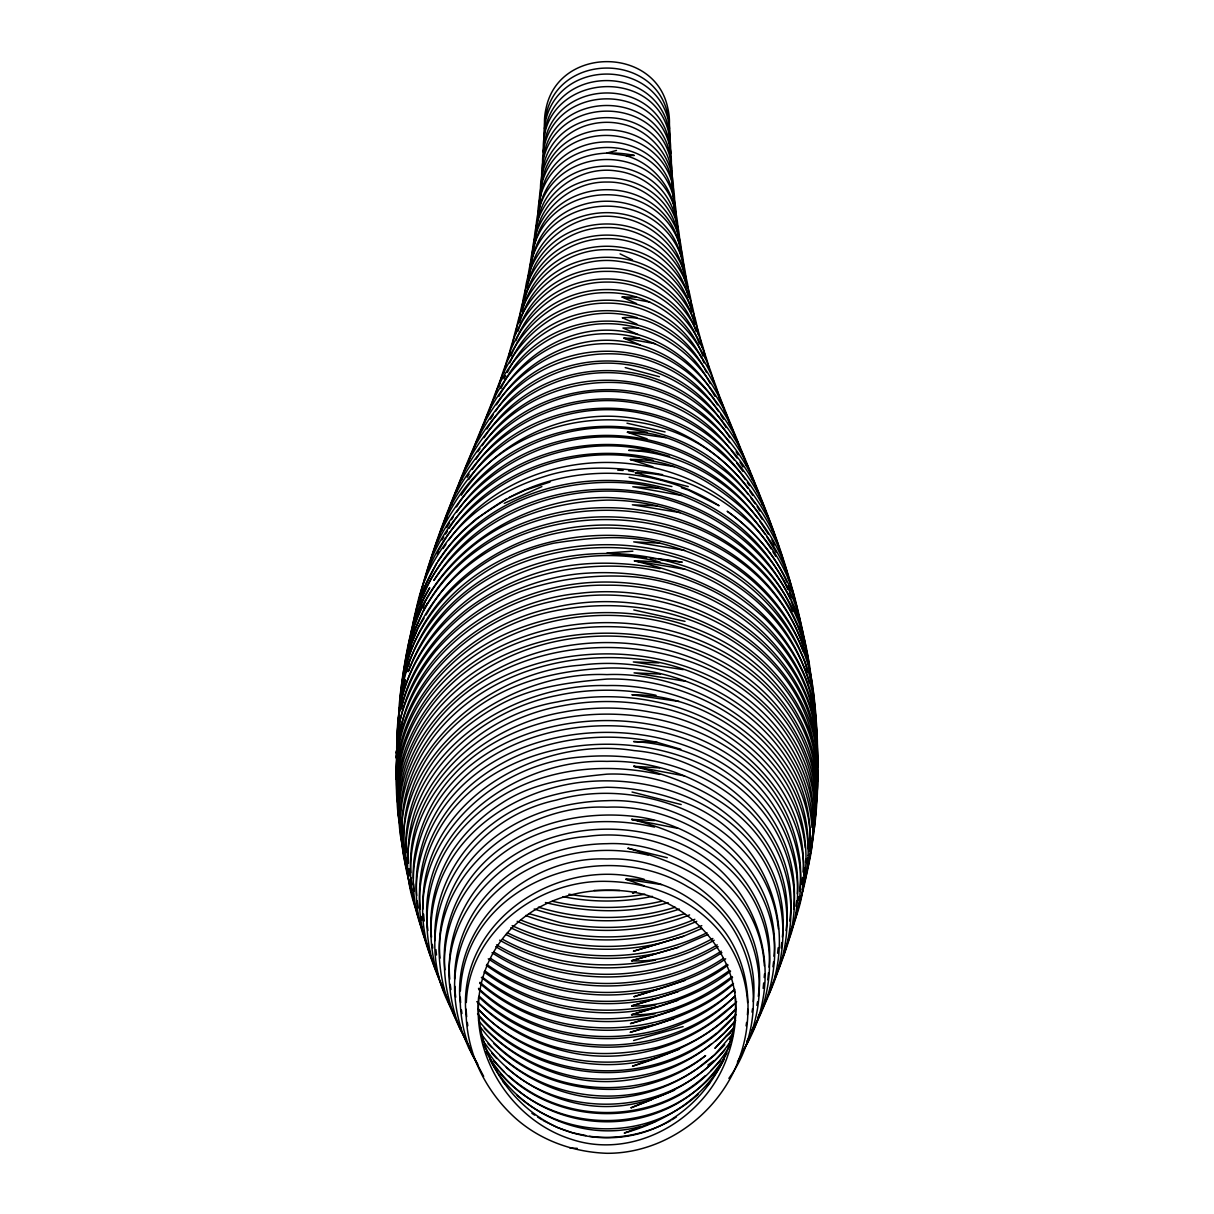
<?xml version="1.0" encoding="UTF-8"?>
<svg xmlns="http://www.w3.org/2000/svg" width="1214" height="1214" viewBox="0 0 1214 1214"><rect width="100%" height="100%" fill="white"/><g stroke="black" fill="none" stroke-linecap="round" stroke-linejoin="round"><path stroke-width="1.5" d="M673.3 198.443C675.894 108.258 540.473 106.316 540.609 196.562M673.3 191.933C675.242 160.916 652.768 130.717 622.312 124.086A47.483 33.066 0 0 0 591.446 124.116C559.836 131.036 537.058 163.42 540.913 195.454M396.872 784.365L397.691 791.118C384.701 697.913 467.436 618.26 553.751 601.067C662.434 574.268 806.491 638.534 816.036 760.419M396.705 748.674C396.614 712.982 413.382 678.929 435.31 651.569C458.012 625.013 487.512 604.982 519.774 591.84C555.724 578.881 594.875 573.934 632.949 576.802C725.38 584.845 820.072 659.536 817.583 758.234M397.054 748.052L397.312 730.722L399.027 717.14L398.389 726.458M397.934 722.118L399.846 705.759M398.662 723.696L398.799 716.214M398.905 710.6C402.411 626.728 475.448 560.549 554.054 543.144C589.139 537.756 624.952 534.16 659.809 543.144C684.028 549.138 707.276 558.622 728.537 571.718C764.274 594.299 792.848 628.033 807.143 667.988A305.685 212.89 0 0 1 815.262 710.585M399.785 710.964C397.797 621.128 476.586 548 560.898 532.369C620.931 520.76 685.379 532.339 735.73 567.591C766.489 589.26 791.422 619.474 804.715 654.832A307.112 213.876 0 0 1 814.23 704.651L814.017 710.236M399.937 710.251L400.013 706.639M406.644 671.843L406.644 665.333M408.739 665.439L408.83 661.812M411.03 649.52L411.288 645.62M434.991 940.607C433.003 895.097 456.252 850.877 492.414 823.851C525.192 798.524 566.361 789.434 606.954 787.249C632.327 787.613 657.472 792.241 681.191 801.301C765.23 830.679 805.019 931.791 761.664 1009.805M423.033 908.952C419.042 801.923 537.62 734.971 634.133 750.601C718.354 757.642 802.758 831.165 789.661 921.016M396.265 779.312C390.62 679.309 485.372 602.205 578.729 593.388C668.231 582.371 768.098 625.817 805.626 710.994A297.278 207.033 0 0 1 817.659 779.312L816.491 789.419M773.94 956.222C782.711 865.84 691.707 797.067 606.954 800.694C555.526 801.756 502.657 820.664 469.651 861.591C448.027 888.511 436.661 923.596 440.045 958.089M753.302 1001.656C761.997 921.214 683.861 855.718 606.954 859.011C528.97 855.627 451.304 922.519 460.303 1003.705A284.486 198.11 0 0 0 467.132 1041.506L471.776 1053.949L483.673 1076.363M537.711 216.608C538.212 128.896 667.078 122.447 675.894 209.976A146.241 101.839 0 0 1 676.213 216.684M817.599 763.409L817.28 754.486M454.597 979.061C454.643 947.967 466.616 917.298 487.436 894.202C517.467 860.726 562.552 844.17 606.954 843.684C687.063 840.179 769.281 908.633 758.704 992.718A287.506 200.219 0 0 1 758.31 996.36M817.629 767.673L817.857 758.143A299.388 208.489 0 0 0 807.113 705.455C771.011 616.515 668.337 572.34 576.68 583.813C497.072 593.631 414.854 649.065 400.104 731.89M478.559 997.407C475.311 1050.763 507.543 1103.723 555.648 1126.592C593.646 1143.952 639.975 1141.251 674.589 1117.32C699.112 1100.749 718.02 1076.302 727.96 1048.441A265.957 185.226 0 0 0 735.563 1009.745L735.441 997.726M396.872 748.234L397.615 737.626M402.062 688.444L402.35 684.726M530.184 266.276C536.33 169.869 679.597 171.447 683.861 267.839M801.968 884.46L802.575 877.373M803.015 872.047C808.949 786.718 731.238 719.416 652.388 705.941A166.364 115.846 0 0 0 562.507 705.744C487.042 718.84 412.426 779.16 410.575 860.362A300.116 209.005 0 0 0 410.787 872.714M543.356 152.357C546.755 75.116 662.89 72.339 670.356 149.216A128.775 89.684 0 0 1 670.598 153.783M674.362 208.823C681.388 119.154 547.909 107.424 539.456 197.154A143.495 99.927 0 0 0 539.471 208.52M804.412 875.37L805.049 867.919M805.535 862.35L805.853 858.617M809.146 851.105C820.968 742.452 706.396 664.559 606.954 668.095C563.812 670.113 520.366 678.975 483.688 702.83C464.947 715.076 448.042 730.024 434.293 747.748C411.971 777.521 399.785 815.611 404.93 852.82M763.166 988.378L763.682 982.945M764.198 977.528L764.547 973.901M522.096 309.524C523.902 265.699 562.477 226.699 606.954 227.564C650.719 226.73 688.869 264.455 691.707 307.506M767.794 979.835L768.538 972.626M769.084 967.209C777.279 888.83 706.169 823.138 631.659 816.142C576.711 810.542 517.043 825.824 479.029 867.858C454.233 895.279 441.031 932.868 444.916 969.804M786.004 930.561C799.829 830.953 698.536 758.264 606.954 761.39C515.389 758.264 414.08 830.953 427.905 930.561M524.934 295.761C526.269 249.219 571.187 209.597 617.956 217.124C655.514 221.798 686.047 255.213 688.672 292.711M460.394 990.958C465.478 882.274 602.432 834.428 688.126 886.979C756.216 922.503 773.136 1017.833 728.886 1078.366M777.597 953.233L778.174 947.815M781.179 948.088L781.786 942.565M782.377 937.056C792.985 841.697 695.622 770.435 606.954 774.153C570.55 777.749 533.31 782.453 502.004 802.985C482.262 815.671 464.932 831.909 452.048 851.606C436.57 877.009 428.178 907.283 431.531 937.056M527.847 278.962C536.057 181.872 677.882 181.888 686.077 278.992M816.506 797.568L817.508 788.569A295.624 205.879 0 0 0 808.6 728.142C770.844 629.975 652.07 584.42 553.751 607.577C468.149 624.846 385.915 702.815 397.585 795.549M466.313 1002.506C469.044 931.472 538.728 879.331 606.954 881.379C647.396 882.183 688.338 896.843 715.911 927.238C734.607 947.846 745.882 974.751 747.612 1002.521M816.461 746.777C822.986 663.906 758.538 589.685 682.222 565.405C617.228 544.342 543.174 550.898 484.947 587.576C444.855 612.721 413.367 651.948 401.713 698.247L398.055 721.116M816.415 794.609L816.84 790.997A291.284 202.844 0 0 0 807.932 740.95C783.91 676.335 720.737 633.207 654.771 620.081A172.373 120.049 0 0 0 558.713 620.157C492.93 633.389 429.953 676.471 405.992 740.935A291.284 202.844 0 0 0 397.084 790.997L397.6 799.449C386.037 706.563 467.845 628.093 553.903 611.052C613.465 598.836 677.397 607.03 729.629 638.974C765.685 661.22 795.716 694.499 809.647 734.925A293.424 204.347 0 0 1 817.068 792.089M400.089 703.027L401.257 694.044M401.728 690.447C438.451 497.285 736.686 481.063 804.715 661.342M411.789 633.92L412.244 630.461M412.684 627.001C415.234 603.859 425.735 582.841 436.964 562.81L426.099 583.722L421.425 596.317M752.073 1012.142L752.543 1008.637M815.186 812.378L817.128 797.719A293.606 204.483 0 0 0 809.647 741.435C748.112 569.685 465.812 569.669 404.277 741.42A293.621 204.483 0 0 0 396.766 797.355L397.615 802.727M538.014 216.487C539.577 199.976 547.089 184.133 558.956 172.509C578.425 152.645 608.305 150.096 634.285 155.422L626.014 155.696L606.954 153.025L616.515 150.43M519.455 318.629C523.871 275.244 562.689 237.914 606.954 238.657C651.918 237.883 690.963 276.322 694.712 320.39M399.011 711.495L401.682 693.088L405.127 679.643L404.065 684.863M406.872 656.213C409.3 632.054 416.781 608.335 429.741 587.728L423.382 599.595L416.463 617.016M409.315 644.467L409.831 640.871M410.362 637.274C416.144 595.179 440.424 556.953 472.732 529.926C516.8 493.021 576.119 477.876 632.782 483.506C713.68 492.838 791.938 554.191 803.607 637.517M398.101 745.305L396.067 758.037C401.364 653.678 508.787 583.175 606.954 585.224C701.768 583.752 806.733 648.549 816.4 749.008M399.254 738.021L399.831 734.394M400.408 730.752L401.576 723.468L398.89 738.324M816.476 786.429L817.659 779.312L816.369 764.198M515.738 333.729C520.609 288.492 560.458 248.87 606.954 249.659C653.511 248.9 693.604 288.674 698.126 334.078M397.889 743.894L396.204 753.181L397.828 744.303M536.634 227.397C546.012 145.695 667.897 145.68 677.291 227.397M530.852 266.519C542.643 178.412 673.178 179.991 683.345 268.082M813.85 825.141L815.808 814.321A291.163 202.768 0 0 0 807.932 747.46C743.954 581.036 469.97 581.036 405.992 747.46A291.163 202.768 0 0 0 398.116 814.351L400.043 822.606M403.048 681.054L403.761 677.366M404.459 673.694C421.698 591.294 501.716 534.13 582.841 526.254C670.371 517.012 765.139 561.263 800.557 644.543A307.218 213.952 0 0 1 803.228 651.341M812.682 832.607L813.365 828.995M810.588 849.921L813.714 833.715A286.686 199.657 0 0 0 811.256 783.334C793.835 710.691 725.198 660.886 654.422 647.214A172.373 120.034 0 0 0 559.062 647.305C488.453 661.084 420.059 710.843 402.653 783.334A286.974 199.855 0 0 0 403.321 849.921L404.884 854.899M533.007 252.664C544.479 168.716 669.445 168.7 680.902 252.664M528.454 279.994C540.716 192.328 668.519 189.354 684.742 276.382M408.329 651.827L414.991 629.307L422.639 612.433L410.757 639.368A307.916 214.438 0 0 0 403.109 675.894M400.21 704.014L400.908 700.539M503.901 372.668C513.036 323.698 555.405 281.724 606.954 282.073C656.804 281.466 699.294 321.953 709.34 369.329M807.75 861.394L808.524 857.979M512.551 343.987C520.093 293.803 569.078 252.982 620.642 261.602C663.117 267.611 696.199 305.2 701.798 346.931M812.803 834.306L814.473 827.083A289.069 201.312 0 0 0 809.981 765.366C753.393 591.188 466.525 588.623 405.37 760.799A289.205 201.403 0 0 0 398.268 816.4L402.441 839.891M535.374 237.14C548.258 158.215 665.545 158.124 678.535 237.049M508.287 358.737C516.132 311.603 557.848 270.707 606.954 271.375C656.076 270.707 697.777 311.603 705.622 358.737M494.462 398.374C506.572 347.067 552.4 302.62 606.954 303.121C662.146 302.62 708.293 348.054 719.872 400.059M423.352 607.911L425.052 601.067M499.136 386.204C509.425 335.944 553.903 292.028 606.954 292.665C659.05 292.073 702.952 334.411 714.211 383.548M445.781 520.821L447.162 515.662M448.072 512.232C468.058 443.626 534.979 391.181 606.954 391.348C680.326 391.105 748.203 445.629 766.975 515.965M412.927 631.948L414.369 626.682M467.739 464.234C475.918 435.993 492.353 410.378 513.962 390.513C543.644 362.94 585.3 349.981 625.392 354.761C683.467 363.183 731.45 410.302 746.701 466.1M524.63 300.101C543.417 214.969 666.729 212.92 688.505 297.172M805.398 875.628C841.803 764.592 738.704 666.501 633.313 658.686C568.182 652.737 499.06 670.963 451.229 717.064C418.739 748.234 398.344 793.121 402.35 838.571M527.195 287.05C544.737 202.935 669.202 202.95 686.729 287.065M451.456 504.994C460.136 472.094 479.667 442.503 505.358 420.363C538.439 391.652 583.448 378.556 626.819 383.381C691.009 392.031 746.109 442.715 762.468 505.024M478.468 438.391C494.068 381.606 546.254 333.41 606.954 333.729C667.685 333.41 719.872 381.636 735.472 438.421M794.563 920.728C833.016 823.107 747.005 726.685 652.388 712.451A166.348 115.846 0 0 0 562.507 712.269C487.042 725.35 412.426 785.67 410.575 866.872A300.116 209.005 0 0 0 416.872 913.414L422.062 927.982M461.532 479.849C480.471 409.103 550.412 354.169 625.225 364.337C685.971 372.592 736.519 421.486 752.392 479.849M522.202 311.391C544.115 224.393 669.779 224.681 691.737 311.467M795.731 914.688C812.955 869.148 808.843 815.064 780.845 774.623C747.126 727.611 690.326 694.256 631.887 694.757L679.051 701.449M473.627 449.347C490.835 391.485 544.934 343.41 606.954 343.653C669.46 343.395 723.726 392.168 740.707 450.546M484.143 423.807C501.23 363.684 558.03 315.686 622.949 324.775C674.863 331.938 715.911 375.02 729.826 424.172M419.907 604.511L421.653 599.458M801.938 889.908C844.944 770.101 718.111 670.007 606.954 674.605C495.798 670.007 368.98 770.101 411.971 889.892M788.25 939.712L794.851 921.229A297.551 207.215 0 0 0 799.95 866.72C774.031 671.858 439.878 671.858 413.974 866.72A297.551 207.215 0 0 0 419.073 921.229L425.34 938.953M519.607 322.803C544.221 234.575 671.433 235.835 694.696 324.305M783.834 952.702L791.058 933.809A294.805 205.303 0 0 0 796.839 875.491C770.283 685.06 444.233 684.393 417.13 875.082A294.744 205.257 0 0 0 422.593 932.898L430.09 952.702M415.036 624.982C425.628 592.948 447.754 566.043 473.839 545.192C511.625 515.343 559.259 501.519 606.954 500.107C687.109 499.728 768.978 546.619 798.933 622.797A308.462 214.817 0 0 1 808.903 664.65M768.265 995.237C793.288 945.494 785.989 881.956 748.568 840.316C706.457 793.319 639.672 774.623 578.213 782.635C521.595 790.435 465.736 823.229 442.048 876.933C425.112 915.675 427.95 961.442 447.541 998.636M517.832 331.407C546.224 246.943 667.548 247.201 696.092 331.407M515.935 340.694C548.091 256.503 669.794 259.31 699.37 343.926M791.088 929.271L794.017 922.458M422.229 597.774C484.629 445.068 718.521 440.515 787.886 589.534M511.018 356.036C544.388 267.368 669.597 267.399 702.921 356.097M811.073 679.582A307.916 214.438 0 0 0 803.152 639.368C748.795 476.981 501.974 461.35 423.079 611.583L427.267 603.297M437.055 553.781L438.573 550.716M426.099 583.722L433.11 569.912M757.764 1017.499L760.101 1012.886M509.804 362.986C545.359 281.769 661.979 278.507 701.646 358.145M769.873 989.122C792.772 947.284 792.894 894.005 768.978 852.531C741.284 802.849 686.32 779.509 633.708 766.307L659.581 767.901M503.962 378.768L505.646 375.612M507.331 372.455L509.03 369.314M743.803 1049.245C796.399 963.446 747.005 852.107 647.745 833.457C592.538 821.453 530.321 834.428 489.181 874.535C461.472 901.395 446.145 940.562 449.772 979.121M724.257 1059.2C704.59 1098.002 665.029 1121.66 624.254 1133.057L656.349 1121.068M751.648 1030.64L759.494 1016.361A293.439 204.347 0 0 0 773.788 966.511C784.972 874.793 693.194 803.289 606.954 807.204C520.73 803.289 428.967 874.793 440.136 966.496A293.439 204.347 0 0 0 454.431 1016.346L461.047 1028.47M500.942 388.434C541.672 301.284 665.727 297.764 710.19 383.578M423.079 611.583C500.32 469.757 737.262 477.937 798.933 629.307A308.462 214.817 0 0 1 804.063 644.831M730.433 1044.662C678.019 1136.714 536.133 1136.456 483.536 1044.753M737.429 1062.083L747.733 1042.265A287.506 200.219 0 0 0 758.704 999.228C762.271 963.901 750.586 927.572 726.852 901.122C701.601 871.394 663.876 858.996 627.82 848.176L667.26 857.706M446.691 527.544L449.575 522.839M451.487 519.713L453.414 516.572M442.002 539.957L443.808 537.028M445.629 534.099L447.435 531.171M449.241 528.242C516.436 420.954 683.467 415.78 757.521 518.302M439.347 549.183C504.614 428.588 688.611 419.953 764.866 534.054M424.096 618.154L418.071 627.82C501.564 460.152 790.268 492.99 812.454 686.563M426.099 614.937C506.01 471.199 749.19 488.726 803.167 645.878A307.916 214.438 0 0 1 807.295 660.386M490.456 419.134L493.37 414.49M467.178 477.254L469.181 474.052M498.802 396.417C520.609 357.978 562.006 330.011 606.954 330.162C651.888 330.314 693.3 357.629 714.909 396.28M726.928 1053.008C675.606 1145.606 536.542 1144.271 486.055 1051.567M746.792 1041.324C769.63 1005.04 776.672 958.256 761.497 917.678C741.572 862.213 685.728 832.728 631.659 819.404L654.558 820.573M509.865 367.736C551.08 291.466 662.723 291.846 704.09 367.796M443.11 548.5L445.993 544.221M461.32 495.236C496.738 441.41 563.053 409.376 627.304 417.434C685.515 424.339 736.822 462.838 765.184 513.325A293.894 204.68 0 0 1 779.403 548.667M496.48 404.778C519.941 367.068 561.839 340.087 606.954 340.239C652.252 340.481 694.013 366.901 717.489 404.854M486.92 428.982C540.594 339.085 671.418 338.053 726.033 427.586M468.71 479.606C531.626 384.383 682.359 384.413 745.244 479.651M732.801 1033.736L714.667 1054.754L697.215 1068.684M477.8 451.745L479.985 448.71M482.17 445.69C539.699 359.693 669.855 358.236 729.568 442.685M456.555 506.875C519.455 405.613 676.547 398.222 747.991 494.052M475.964 459.332C531.686 371.848 666.789 365.126 729.644 448.33M456.525 512.354C528.485 406.478 695.258 410.787 762.316 519.531M484.098 437.723C541.049 348.251 672.875 348.251 729.826 437.723M495.449 411.455C547.15 330.982 666.759 331.316 718.551 411.576M731.83 1039.396C684.499 1113.253 570.823 1125.894 506.284 1067.379M472.261 469.454C532.233 379.724 668.55 374.504 734.485 460.273M733.787 1027.803L714.879 1048.365L734.106 1028.288M729.629 1039.654L732.907 1035.436M448.861 539.927C525.45 433.003 700.721 437.48 771.027 548.804M736.109 1008.606L726.154 1019.472M477.846 1009.001C545.04 1079.701 669.202 1080.081 735.866 1008.728M735.517 1020.595L724.166 1033.357L715.774 1040.853M717.231 1069.352C665.044 1135.758 554.904 1138.034 500.335 1073.434M735.563 1020.731C697.868 1065.695 636.834 1089.474 578.714 1079.231C542.795 1072.539 509.607 1054.329 484.234 1028.106M710.736 1070.748L720.539 1060.581M707.292 1085.377L709.902 1082.676M724.773 1049.928C690.402 1090.4 635.969 1113.693 582.932 1104.588C542.294 1097.547 505.252 1073.631 482.14 1039.472M724.758 1044.723C688.899 1083.905 634.194 1105.332 581.339 1096.151C550.989 1090.567 522.642 1076.302 499.819 1055.573M734.561 989.304C666.425 1055.512 547.468 1054.587 478.786 989.562M735.123 995.905C667.882 1064.42 547.514 1063.707 479.105 997.18M733.529 983.871C704.697 1009.972 666.85 1022.082 630.127 1032.325L673.967 1018.683M735.32 995.905C666.501 1061.233 547.939 1061.719 479.151 996.117M732.558 977.346C703.559 1002.081 666.516 1013.569 630.461 1023.599L674.635 1010.002M732.558 983.856C661.979 1042.826 549.563 1042.78 479.985 982.293M718.035 1032.097L735.942 1014.57C671.448 1091.174 547.044 1091.538 480.258 1017.939M734.834 1003.674L714.879 1019.654A163.01 113.524 0 0 1 656.486 1047.561C615.968 1056.559 573.129 1056.499 534.6 1039.67C513.385 1030.458 493.931 1017.681 477.208 1001.717M698.065 1094.315C649.08 1139.597 566.619 1140.644 517.194 1095.423M736.655 1001.717C696.229 1042.811 636.652 1062.842 579.655 1054.238C541.095 1047.879 504.538 1029.7 477.102 1001.732M705.395 1075.604C651.721 1124.817 562.294 1124.847 508.575 1075.665M732.163 1012.931C704.651 1040.352 668.914 1054.936 632.509 1066.196L679.445 1049.23M726.306 1036.088L730.661 1032.826M707.853 1065.073L713.817 1060.717M730.585 971.139C702.041 994.296 666.228 1004.722 631.553 1014.722C668.428 1016.027 703.103 998.136 731.996 976.617M728.112 965.009C700.023 986.724 665.196 996.087 631.72 1005.89C667.381 1007.21 701.222 990.715 729.629 970.426M711.374 1044.01C675.242 1072.781 626.91 1082.888 581.658 1077.895C542.142 1071.34 504.053 1051.992 478.574 1020.671M716.624 1033.099C647.715 1089.686 535.799 1082.023 477.542 1013.736M718.142 946.677C651.341 987.058 562.507 987.043 495.722 946.647M721.313 951.154C653.769 993.947 562.067 994.22 494.144 952.14M672.101 1119.703L676.365 1116.971M725.653 958.817C698.278 978.393 665.469 986.8 633.845 996.755L684.802 980.502M727.216 964.371C656.956 1013.66 556.968 1013.66 486.708 964.371M721.905 952.717C653.86 997.028 560.049 997.028 492.019 952.717M723.483 958.271C654.71 1003.841 559.199 1003.841 490.441 958.271M714.196 940.213C649.065 977.118 564.738 977.088 499.637 940.152M717.292 944.887C650.81 983.962 562.977 984.251 496.556 944.856M695.759 1069.534C629.186 1115.681 528.439 1100.324 481.139 1033.767M707.868 934.568L678.201 947.299L631.583 960.729C660.295 962.581 687.898 951.746 712.83 938.483M670.674 1120.598C646.136 1134.286 617.395 1139.931 589.518 1136.289M504.235 503.309L541.869 486.617M696.76 921.335C640.431 946.101 573.494 946.101 517.164 921.335M701.768 925.629C642.707 953.339 571.217 953.339 512.141 925.629M683.558 936.252L633.496 951.215L683.558 936.252L701.996 928.376M707.018 932.747C645.12 963.263 569.26 963.613 507.406 932.792M689.598 914.901C637.623 935.433 577.788 935.508 525.662 915.462M694.818 919.301C639.96 942.58 575.573 942.777 520.548 919.893M674.62 1090.157L630.84 1107.866L651.69 1099.717M679.4 909.089C632.722 924.689 580.869 924.658 534.206 908.998M684.514 913.763L652.798 922.868A164.603 114.632 0 0 1 560.868 922.807L529.107 913.672M631.553 1014.722L677.685 1000.397M631.72 1005.89L678.383 991.565M631.583 960.729L678.201 947.299M633.602 1040.504L683.133 1026.604M668.155 902.624C628.321 914.4 585.406 912.427 545.45 902.533M675.227 907.237C630.977 920.895 582.644 920.849 538.409 907.146M550.003 482.034L525.541 490.031L508.423 497.937C573.312 462.458 656.986 465.432 719.113 505.737L688.247 490.046L681.418 487.785M656.835 1057.606C594.253 1076.181 522.187 1057.03 478.058 1008.728M640.81 1126.41C582.629 1142.738 517.043 1112.646 489.667 1059.2M659.809 988.56C601.765 1003.113 537.802 992.703 488.271 958.817M655.241 1007.195C596.635 1021.217 532.127 1008.515 484.083 971.883M652.419 896.387C623.07 902.442 592.432 902.624 563.053 896.66M661.327 901.304C625.559 909.498 588.137 909.483 552.37 901.258M655.651 998.378C598.077 1011.247 534.251 1000.594 486.344 965.373M652.662 1025.056C592.705 1039.305 526.148 1024.055 479.667 983.249M659.156 943.46C609.762 954.568 556.498 949.909 510.745 927.754M653.117 1016.361C593.874 1030.216 528.53 1016.072 481.366 977.346M644.907 894.217C619.868 898.648 593.919 898.633 568.88 894.202M655.439 953.567C605.483 963.719 551.414 958.104 505.95 934.507M655.241 1013.705C616.393 1021.171 575.876 1021.581 538.363 1007.681C518.408 1000.29 499.546 990.199 482.58 977.346M655.651 1004.889C597.045 1017.818 533.25 1007.271 484.902 970.851M655.439 960.077C604.011 970.092 548.895 964.963 502.657 939.302M632.858 551.186L606.954 553.023L646.47 557.818M619.732 890.439L594.132 890.439M725.092 412.912A292.953 204.013 0 0 0 721.86 402.426C714.105 380.437 701.389 360.118 684.256 344.215C666.987 329.844 645.848 315.079 622.312 317.78L636.91 324.108M637.987 327.917L622.949 328.023L637.987 334.427M636.485 303.546L622.129 297.051L636.485 297.02M644.164 885.795L625.878 879.255C665.135 877.373 702.102 901.82 725.213 932.246C742.513 956.313 749.463 986.405 747.763 1015.739A280.631 195.439 0 0 1 740.464 1055.012C721.996 1111.235 666.653 1153.573 606.954 1153.3C571.885 1152.086 537.423 1139.445 511.959 1114.922C494.599 1098.351 481.245 1077.713 473.46 1055.012A280.646 195.439 0 0 1 466.161 1015.723C455.887 921.274 558.303 855.126 644.164 879.285M647.108 438.846L627.395 432.245C665.06 430.181 700.068 450.834 728.43 473.839C751.845 494.432 770.45 520.73 780.42 550.382A299.023 208.247 0 0 1 784.305 564.358M639.93 344.837L623.859 338.175L639.93 338.327M669.521 456.327L649.566 450.652L628.64 450.348C701.616 452.746 768.143 507.558 788.827 576.893A303.773 211.555 0 0 1 791.892 589.685M570.049 1148.125L577.257 1148.353M652.965 466.813L630.385 459.514C673.3 458.376 713.043 481.988 744.136 509.804C765.412 530.351 782.074 555.769 790.921 584.071A305.533 212.784 0 0 1 794.927 600.156M680.781 749.235L657.184 742.391L633.587 741.557C680.31 744 723.165 762.969 755.32 796.915C776.657 819.92 790.724 849.542 793.789 880.863A291.967 203.33 0 0 1 793.607 909.347M658.853 662.874L633.313 661.949L683.239 669.627M656.88 505.813L632.357 504.827L680.189 512.612M817.295 749.691C818.737 710.372 803.987 671.57 779.525 641.098C744 595.725 688.748 574.025 634.421 560.883C683.558 560.352 729.872 585.892 765.108 618.685C788.523 642.388 807.249 672.192 813.092 705.304M660.401 674.073L634.072 672.86L685.5 681.297M659.809 543.144L633.708 541.869L684.544 550.382M657.897 488.134L632.782 486.768L681.57 495.464M617.744 470.152L623.146 470.455M798.493 615.832C793.501 580.702 775.776 548.258 750.616 523.462C719.219 494.796 678.672 472.231 635.18 472.747L688.247 486.602M660.067 568.562C616.454 560.504 571.02 560.443 528.925 575.785C506.192 584.131 484.72 595.619 465.539 610.43C434.506 635.423 409.422 669.658 401.075 709.128C410.286 670.765 434.946 637.547 465.478 613.207C513.264 575.603 576.18 561.475 636.03 567.439C720.433 576.953 807.143 639.657 815.626 728.764M648.094 855.081C591.476 841.772 527.058 856.765 487.436 900.727C463.642 926.935 451.775 963.081 455.129 998.287A288.082 200.629 0 0 0 463.672 1035.921L468.801 1048.122L477.861 1064.405M650.234 558.273L655.879 558.956M659.642 559.411L682.222 562.143L658.125 558.637M659.581 774.411C608.563 763.211 553.751 767.187 507.513 792.681C482.049 807.022 459.742 827.189 444.931 852.531C421.03 894.005 421.152 947.284 444.051 989.122M654.558 827.083C606.712 816.218 554.859 820.907 512.475 846.795C489.075 861.5 469.332 881.986 457.056 906.858C436.873 948.498 441.714 999.471 465.523 1038.547M662.662 474.674C623.541 467.375 582.948 463.96 544.494 476.51C519.896 484.052 496.617 495.828 476.389 511.777C446.889 535.435 424.703 568.683 416.948 605.907A301.254 209.794 0 0 0 415.082 617.076M627.395 432.245L665.909 437.693M625.878 879.255L661.493 884.566M630.385 459.514L674.392 466.722M634.421 560.883L685 569.275M647.108 432.336C559.608 411.06 461.836 464.871 433.504 550.382A299.023 208.247 0 0 0 429.604 564.343M649.566 450.652C559.426 429.028 456.692 481.746 427.024 570.61A303.788 211.555 0 0 0 422.244 588.593M660.067 562.052C542.279 530.837 387.418 615.088 397.676 748.643M657.184 742.391C594.253 728.931 524.129 741.162 473.764 782.59C444.309 807.067 423.701 842.455 420.135 880.863A291.967 203.33 0 0 0 420.317 909.347M628.533 470.774L633.693 471.685M637.138 472.276L640.582 472.883M623.859 338.175L654.923 343.668M652.965 460.303C562.097 437.222 457.056 488.316 425.112 577.697A305.549 212.784 0 0 0 420.939 591.43M622.129 297.051L649.778 302.074M633.708 766.307L684.559 775.928M631.659 819.404L677.898 828.358M585.846 1135.53L572.978 1132.89L557.484 1127.548L543.25 1120.613M636.91 317.598C575.057 298.887 510.29 343.289 492.065 402.426A292.953 204.013 0 0 0 489.303 411.151M629.156 477.345L671.919 486.571M633.814 609.944L685.015 621.356M626.985 423.185L665.06 431.941M632.054 792.029L681.191 804.548M625.225 367.599L659.43 376.735M626.014 155.696C653.086 163.268 673.588 188.549 675.894 216.502A146.241 101.839 0 0 1 676.137 219.84M620.066 253.893L632.464 259.917M531.884 1113.329L534.721 1115.15M537.559 1116.971L541.823 1119.703M493.734 1043.524L499.819 1049.063C535.313 1081.097 585.209 1093.784 632.069 1088.032C658.61 1083.04 684.605 1072.827 705.622 1055.603C638.579 1106.804 531.823 1096.014 480.698 1027.454M478.468 988.348C547.742 1052.462 664.589 1052.432 734.622 989.425L735.031 992.703M488.013 1043.721L491.958 1047.667M502.733 1081.37L505.358 1084.056M493.445 1060.657L504.478 1072.083M491.655 1053.024L496.754 1058.547M495.57 1068.092L497.952 1070.763M736.64 462.929L742.953 471.472M747.915 488.332C672.48 385.946 507.103 401.622 448.755 513.294A293.909 204.68 0 0 0 436.919 540.564A296.292 206.334 0 0 0 433.626 552.158M759.676 521.11L768.31 534.13M730.782 449.635L736.944 457.966M751.041 498.226L755.123 503.795M766.99 537.058L776.292 552.491M747.384 482.671L749.508 485.706M749.857 491.169L752.756 495.449M720.63 414.611L723.529 419.24M772.893 551.809L775.7 556.285M740.024 462.139L742.953 466.95M757.172 506.572L759.843 511.003M736.139 451.775L738.021 454.916M471.563 1051.567L459.954 1028.622A290.723 202.465 0 0 1 449.848 987.377C440.379 908.755 511.61 841.772 586.848 836.476C667.093 825.004 759.661 879.968 764.38 965.949M790.557 599.625C725.228 460.971 514.766 451.289 433.868 580.398C481.442 508.985 575.906 476.647 658.261 497.163C730.98 514.417 797.234 574.161 806.233 650.674M704.924 369.36L706.609 372.501M786.854 582.159C774.304 553.372 752.407 529.532 727.171 511.246C765.397 538.227 794.639 580.14 801.24 627.016M454.582 1014.388C401.986 927.238 460.622 820.588 556.164 800.147C647.79 773.576 768.447 826.355 778.432 929.074M771.922 539.972L774.365 544.995M702.466 359.556L704.074 362.895M789.419 592.842L791.695 597.804M792.575 611.249C782.62 585.102 763.424 563.66 742.573 545.541C704.651 513.886 655.864 499 606.954 497.512C525.829 497.027 444.779 545.936 414.991 622.797A308.462 214.817 0 0 0 405.021 664.665M791.24 601.37L797.461 617.031M788.265 585.467L790.117 590.748M418.193 914.703C376.841 816.976 462.124 717.823 557.408 701.92A168.26 117.181 0 0 1 656.015 701.813C727.717 716.123 797.81 771.315 805.292 847.827M406.007 862.957L403.458 853.882L400.741 835.49A283.939 197.73 0 0 1 407.343 780.405C467.815 608.624 756.489 612.281 808.888 788.189A284.637 198.216 0 0 1 811.999 845.414A297.309 207.048 0 0 1 807.811 864.383M408.526 875.628C373.244 767.809 479.363 672.328 580.413 665.226C681.949 651.463 805.079 716.609 811.954 827.371M799.556 626.682L800.982 631.948M801.938 635.468L803.38 640.719M804.912 661.858L807.553 672.435M405.4 857.979L406.159 861.394M809.48 683.209C757.521 503.78 471.821 497.391 408.253 671.615C475.099 502.915 749.478 506.936 808.797 679.688A305.063 212.45 0 0 1 816.278 722.178M813.881 706.184L814.898 711.495M398.116 807.841L398.738 811.316M674.134 200.568C664.195 120.474 545.587 123.267 539.456 203.664A143.495 99.927 0 0 0 539.259 207.427M398.177 806.233L398.723 809.692M401.288 832.667L400.741 828.98A283.939 197.73 0 0 1 407.343 773.895C467.648 602.432 756.671 605.801 808.888 781.679A284.637 198.216 0 0 1 813.077 830.209M398.769 813.517L398.268 809.89A289.205 201.403 0 0 1 405.37 754.289C466.555 582.432 753.348 584.298 809.981 758.856A289.069 201.312 0 0 1 815.535 811.483M814.017 712.497L814.473 716.093M681.615 252.436C679.688 214.301 645.378 181.311 606.954 182.054C568.471 181.356 534.312 214.256 532.309 252.375A161.477 112.462 0 0 0 532.111 258.703M432.336 944.401L432.745 948.073M435.932 949.606L436.509 955.023M423.565 914.127L424.263 921.016M406.113 852.516C403.685 815.687 417.965 779.267 441.289 751.117C457.344 732.497 476.95 717.368 498.438 705.516C531.686 686.851 569.594 682.162 606.954 679.066C701.996 676.517 809.935 745.563 808.16 848.814M406.66 858.055L407.388 865.445M408.511 863.215C402.092 778.098 478.984 710.266 557.408 695.41A168.26 117.181 0 0 1 656.015 695.303M408.966 868.647L409.588 875.886M674.377 203.512L674.635 206.456M812.819 693.604L813.38 700.63M813.941 707.641L814.23 711.161M816.43 741.982L816.901 749.539M808.16 855.324C809.935 752.073 701.996 683.027 606.954 685.576C511.929 683.027 403.989 752.073 405.749 855.324A300.784 209.461 0 0 0 414.186 900.697M454.901 986.329L455.129 991.777A288.082 200.629 0 0 0 455.72 997.21M401.06 694.909L401.318 702.329M817.143 750.449C817.675 702.739 792.135 657.897 757.066 626.849C709.022 584.632 642.859 568.137 580.019 573.691C490.168 582.432 398.268 652.95 397.13 748.795M543.402 151.735C538.986 71.125 662.981 62.218 670.356 142.706A128.775 89.684 0 0 1 670.416 153.359M544.555 125.528A124.086 86.422 0 0 1 544.464 122.31A122.842 85.541 0 0 1 546.209 107.727C559.184 46.314 654.877 46.223 667.73 107.818A122.857 85.557 0 0 1 669.233 127.212M669.46 128.851A122.857 85.557 0 0 0 667.73 114.328C654.756 52.688 559.259 52.627 546.209 114.253A122.842 85.541 0 0 0 544.464 128.821M669.506 142.766A127.015 88.455 0 0 0 669.931 132.614C666.319 56.466 551.793 53.735 544.191 129.503A126.848 88.334 0 0 0 544.267 141.522M669.506 149.276A127.015 88.455 0 0 0 669.931 139.124C666.304 63.158 551.702 60.093 544.191 136.029A126.848 88.334 0 0 0 544.267 148.032M542.87 167.927A133.054 92.659 0 0 1 542.779 156.409C548.44 79.669 665.5 79.669 671.145 156.424A133.054 92.659 0 0 1 671.054 167.942M671.357 168.685A133.054 92.659 0 0 0 671.145 162.934C665.682 86.452 548.197 86.255 542.779 162.919A133.054 92.659 0 0 0 542.567 168.67M541.975 181.766A136.939 95.375 0 0 1 541.884 169.793C547.514 91.581 666.41 91.581 672.04 169.808A136.954 95.375 0 0 1 671.964 181.523M672.086 186.577A136.954 95.375 0 0 0 672.04 176.318C666.41 98.091 547.514 98.091 541.884 176.303A136.939 95.375 0 0 0 541.656 182.161M536.087 227.23A149.959 104.434 0 0 1 536.634 220.887C546.953 139.155 667.047 138.957 677.291 220.887A149.959 104.434 0 0 1 677.837 227.246M534.145 244.591A153.738 107.06 0 0 1 534.433 237.519C537.043 197.214 576.817 164.482 617.091 171.053C650.067 175.332 677.033 204.498 679.491 237.519A153.738 107.06 0 0 1 679.779 244.591M681.722 254.014A161.492 112.462 0 0 1 681.813 258.794M456.479 492.049A303.272 211.206 0 0 1 464.082 470.562C488.104 414.49 545.071 372.531 606.954 372.652C668.868 372.531 725.866 414.52 749.873 470.622A303.272 211.206 0 0 1 757.43 491.989M441.577 530.7A298.295 207.731 0 0 1 456.009 493.157C487.922 432.26 557.514 393.306 626.363 401.728C681.57 408.42 731.526 443.96 757.703 492.763A298.265 207.715 0 0 1 772.332 530.7M437.268 542.43A293.742 204.559 0 0 1 443.793 521.61C471.927 449.392 549.896 401.288 627.304 410.924C690.235 418.572 746.807 462.61 770.101 521.489A293.758 204.574 0 0 1 774.79 535.313M425.173 579.655A301.497 209.961 0 0 1 429.073 563.964C452.503 488.863 529.031 436.539 606.954 436.858C684.893 436.539 761.421 488.863 784.851 563.964A301.467 209.946 0 0 1 788.751 579.655M418.678 601.841A305.549 212.784 0 0 1 420.514 593.16M450.94 989.562A290.723 202.465 0 0 1 450.227 984.357M757.536 1001.808A287.506 200.219 0 0 1 756.914 1005.435M461.957 1013.553A284.486 198.125 0 0 1 461.426 1009.927M460.637 1002.658A284.486 198.125 0 0 1 460.303 997.195M467.815 1025.709A280.646 195.439 0 0 1 467.314 1022.431M466.662 1016.771A280.646 195.439 0 0 1 466.161 1009.213M747.763 1009.229A280.631 195.439 0 0 1 747.414 1014.904M746.595 1022.431A280.631 195.439 0 0 1 746.079 1025.876M405.81 664.028A307.916 214.438 0 0 1 410.757 645.878L417.783 628.503L410.514 645.302A307.81 214.362 0 0 0 401.288 689.34M810.391 677.321A307.218 213.952 0 0 1 810.982 680.811M815.383 719.963A305.685 212.89 0 0 1 815.262 723.696M814.958 816.946A289.069 201.312 0 0 1 814.473 820.573M399.922 824.974A286.686 199.657 0 0 1 402.669 776.823C420.044 704.332 488.453 654.574 559.062 640.795A172.373 120.034 0 0 1 654.422 640.688C725.198 654.376 793.835 704.181 811.256 776.823A286.686 199.657 0 0 1 814.139 823.79M812.5 835.429A284.637 198.216 0 0 1 811.999 838.904M807.614 858.07A300.784 209.476 0 0 1 806.991 863.609M806.172 869.133A300.784 209.476 0 0 1 805.519 872.805M808.16 855.324A300.784 209.476 0 0 1 799.738 900.697M412.001 884.809A300.116 209.005 0 0 1 411.182 877.95M414.308 891.228A297.551 207.215 0 0 1 413.625 883.929M413.352 878.45A297.551 207.215 0 0 1 413.959 860.195C440.136 665.636 773.743 665.242 799.95 860.195A297.551 207.215 0 0 1 799.601 891.228M798.858 896.676A297.551 207.215 0 0 1 798.235 900.302M797.31 893.838A294.805 205.303 0 0 0 796.839 868.966C770.48 678.216 443.99 677.973 417.13 868.571A294.744 205.257 0 0 0 416.736 895.613M796.657 900.94A294.805 205.303 0 0 1 795.929 906.251M418.284 908.011A294.744 205.257 0 0 1 417.267 900.94M421.865 919.984A291.967 203.33 0 0 1 421.258 916.449M778.781 966.344A291.967 203.33 0 0 0 793.789 887.373C770.693 696.517 443.216 696.533 420.135 887.373A291.967 203.33 0 0 0 435.128 966.329M775.2 976.511A292.392 203.618 0 0 0 788.948 934.431C797.021 888.299 779.783 839.693 745.791 807.765C702.026 766.201 638.898 751.436 580.019 757.081C492.99 763.818 407.418 842.319 424.961 934.431A292.392 203.618 0 0 0 438.724 976.511M773.606 961.685A293.439 204.347 0 0 1 772.923 966.769M479.014 996.664C471.897 1058.047 512.536 1120.841 571.536 1139.354C635.878 1160.69 707.367 1117.366 727.96 1054.951A265.972 185.226 0 0 0 735.563 1016.255C740.373 953.263 687.245 897.343 625.817 891.122C586.165 886.842 543.872 897.48 514.508 925.447C494.811 944.128 482.034 969.683 479.014 996.664M447.632 547.984L437.601 561.854A245.82 171.189 0 0 1 463.262 530.215L476.389 518.651L507.346 498.468C484.826 511.367 463.93 527.635 447.632 547.984M636.045 891.956L632.494 893.003L636.09 891.971"/></g></svg>
